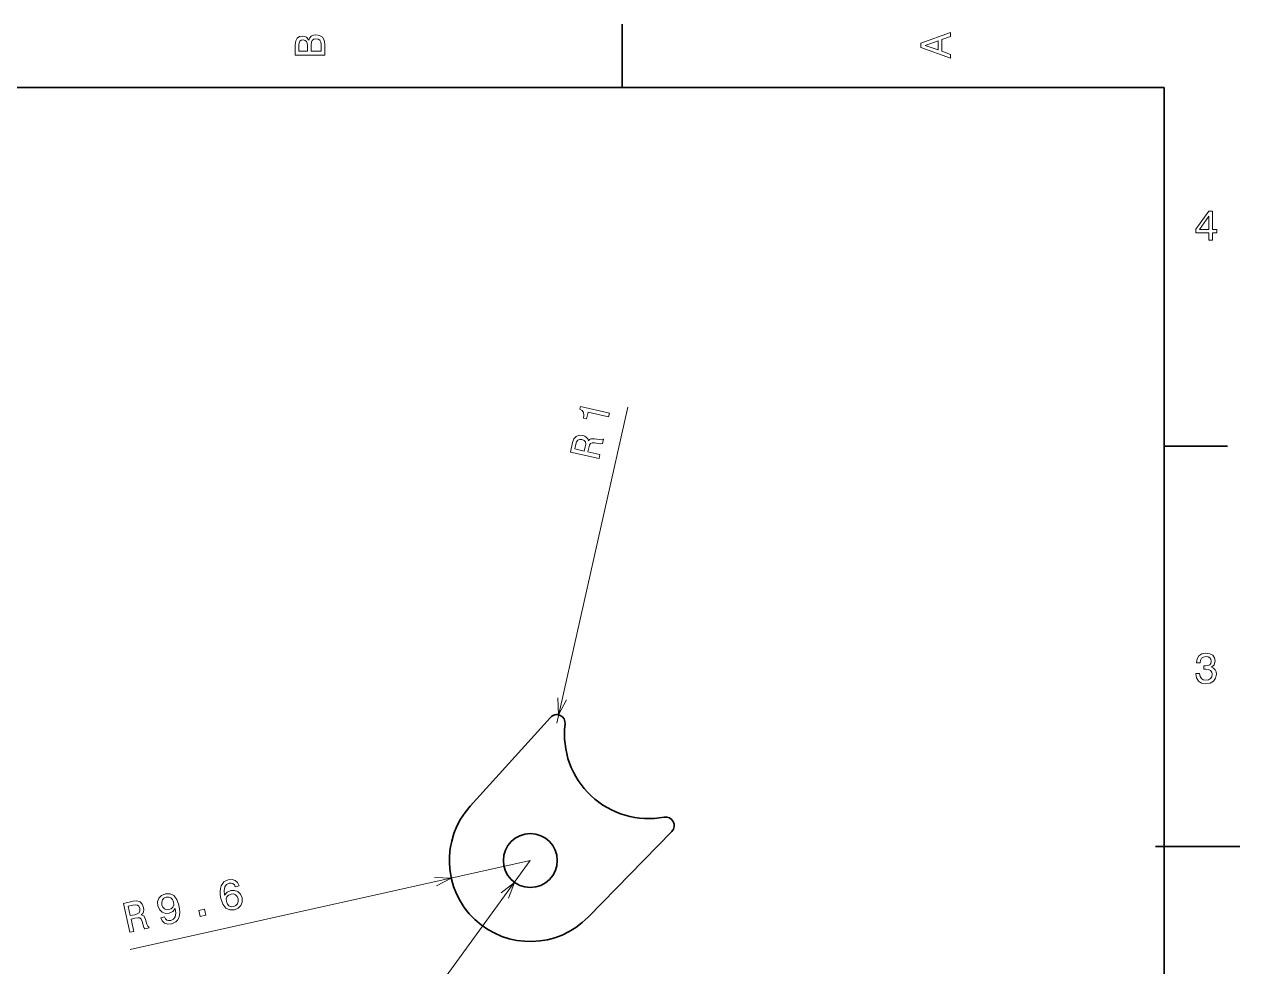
# Model space of a CAD drawing. Extents: x 0 to 296, y 0 to 210.
# Drawn here: x 151.8 to 295.9, y 95.8 to 207.5 of the extents above; entities that cross this region are included whole.
import ezdxf

# ---------------------------------------------------------------- set-up
doc = ezdxf.new("R2010")
doc.units = 0

msp = doc.modelspace()

# ---------------------------------------------------------------- linework, layer by layer
at = {"color": 7, "lineweight": 35, "ltscale": 0.1875}
for p, q in [((222.699997, 200), (222.699997, 207.5)), ((287, 157.5), (294.5, 157.5))]:
    msp.add_line(p, q, dxfattribs=at)
at = {"color": 7, "lineweight": 35}
for p, q in [((287, 200), (10, 200)), ((287, 10), (287, 200))]:
    msp.add_line(p, q, dxfattribs=at)
at = {"color": 7, "lineweight": 13}
for p, q in [((214.941055, 124.655037), (223.394684, 162.091736)), ((211.814133, 108.352463), (164.371841, 97.817039)), ((211.814133, 108.352463), (184.19104, 70.415001))]:
    msp.add_line(p, q, dxfattribs=at)
at = {"color": 7, "lineweight": 35, "ltscale": 0.354957}
for p, q in [((204.686829, 114.78376), (214.198639, 125.324959)), ((218.686676, 101.649628), (228.600098, 111.814056))]:
    msp.add_line(p, q, dxfattribs=at)
at = {"color": 7, "lineweight": 35, "ltscale": 0.25}
msp.add_line((285.941101, 110), (295.941101, 110), dxfattribs=at)
at = {"color": 7, "lineweight": 13}
for points in [[(185.542007, 205.630417), (185.249496, 205.983429), (185.052811, 206.074219), (184.81073, 206.104477), (184.432495, 206.03891), (184.160156, 205.842224), (183.993729, 205.524506), (183.933212, 205.080704), (183.933212, 203.835022), (187.433212, 203.835022), (187.433212, 205.151306), (187.36261, 205.620331), (187.155838, 205.968307), (186.828018, 206.185165), (186.384216, 206.260818), (186.08667, 206.215424), (185.839554, 206.094391), (185.65799, 205.897705)], [(261.633209, 203.466858), (261.633209, 203.930847), (260.604401, 204.298996), (260.604401, 205.695969), (261.633209, 206.064133), (261.633209, 206.538193), (258.128174, 205.257217), (258.128174, 204.742798)], [(185.385666, 204.984879), (185.385666, 204.298996), (184.351807, 204.298996), (184.351807, 205.025223), (184.382065, 205.297562), (184.472839, 205.489197), (184.629181, 205.605194), (184.86116, 205.645538), (185.093155, 205.600143), (185.254532, 205.479111), (185.355408, 205.272339)], [(187.014618, 205.095825), (187.014618, 204.298996), (185.809296, 204.298996), (185.809296, 205.050446), (185.844589, 205.368164), (185.9505, 205.595108), (186.132065, 205.731277), (186.394302, 205.776657), (186.671692, 205.731277), (186.863327, 205.605194), (186.979324, 205.393372)], [(260.17572, 204.460388), (258.632477, 205), (260.17572, 205.539627)], [(292.277374, 181.916794), (292.731262, 181.916794), (292.731262, 182.784225), (293.23056, 182.784225), (293.23056, 183.187683), (292.731262, 183.187683), (292.731262, 185.341141), (292.272339, 185.341141), (290.739197, 183.228027), (290.739197, 182.784225), (292.277374, 182.784225)], [(291.162842, 183.187683), (292.277374, 184.756134), (292.277374, 183.187683)], [(221.089447, 160.962982), (221.190521, 161.410645), (217.751892, 162.187134), (217.676361, 161.8526), (217.956436, 161.696304), (218.118149, 161.473663), (218.17511, 161.176422), (218.130035, 160.793671), (218.479309, 160.714798), (218.659271, 161.511749)], [(219.972717, 156.017609), (220.076035, 156.475113), (218.634659, 156.800598), (218.740189, 157.267929), (218.832703, 157.608948), (218.950455, 157.80986), (219.13945, 157.891266), (219.440796, 157.874908), (219.889099, 157.79953), (220.186005, 157.763519), (220.371521, 157.783661), (220.488159, 158.300201), (220.394684, 158.321304), (220.2314, 158.239258), (219.966705, 158.257675), (219.407959, 158.347656), (218.980759, 158.356232), (218.827316, 158.271957), (218.693848, 158.115967), (218.615295, 158.340515), (218.474228, 158.517136), (218.277771, 158.654572), (218.023712, 158.74295), (217.594925, 158.767395), (217.24057, 158.640594), (216.980331, 158.358139), (216.816406, 157.92984), (216.558685, 156.788544)], [(217.205658, 157.707504), (217.302948, 158.000931), (217.444168, 158.191345), (217.646347, 158.285294), (217.92691, 158.268478), (218.201126, 158.154846), (218.343307, 157.983154), (218.380753, 157.736862), (218.335373, 157.421387), (218.216507, 156.89502), (217.080139, 157.151627)], [(290.729126, 130.51622), (290.729126, 130.480911), (290.809814, 129.996765), (291.046844, 129.633652), (291.420044, 129.401657), (291.914276, 129.315933), (292.438782, 129.401657), (292.832153, 129.623566), (293.08429, 129.976593), (293.175079, 130.430481), (293.134735, 130.728027), (293.023773, 130.970108), (292.842224, 131.156708), (292.600159, 131.292877), (292.927948, 131.565216), (293.043945, 131.998932), (292.968292, 132.392303), (292.751434, 132.68985), (292.398407, 132.87645), (291.914276, 132.942017), (291.460388, 132.861313), (291.112396, 132.63942), (290.885468, 132.286392), (290.809814, 131.817368), (290.809814, 131.782074), (291.258636, 131.782074), (291.299011, 132.104828), (291.430115, 132.336823), (291.641937, 132.478027), (291.939484, 132.528473), (292.201721, 132.488113), (292.393372, 132.382217), (292.509369, 132.210739), (292.554749, 131.97876), (292.509369, 131.731628), (292.388336, 131.565216), (292.176514, 131.46434), (291.889069, 131.434082), (291.692383, 131.439133), (291.692383, 131.04071), (291.939484, 131.050797), (292.257202, 131.005417), (292.494232, 130.884369), (292.635468, 130.687683), (292.685883, 130.430481), (292.630402, 130.13797), (292.484161, 129.921112), (292.252167, 129.784943), (291.944519, 129.739563), (291.626801, 129.789993), (291.394806, 129.941284), (291.248566, 130.183365), (291.193085, 130.51622)], [(177.28186, 105.351868), (177.099762, 105.729881), (176.817535, 105.977173), (176.441208, 106.089912), (175.993744, 106.057709), (175.710922, 105.95874), (175.480606, 105.809433), (175.292953, 105.60762), (175.153976, 105.349442), (175.066406, 105.045868), (175.031342, 104.691956), (175.048798, 104.287704), (175.126404, 103.845154), (175.360428, 103.163544), (175.714279, 102.710014), (176.171005, 102.491142), (176.725677, 102.505829), (177.183563, 102.7005), (177.49649, 103.012802), (177.651917, 103.429604), (177.632828, 103.91098), (177.445267, 104.360107), (177.138992, 104.669212), (176.739136, 104.818062), (176.288391, 104.800621), (175.84256, 104.598297), (175.555313, 104.240036), (175.508911, 104.798004), (175.580078, 105.221924), (175.769928, 105.506897), (176.087219, 105.660011), (176.342133, 105.675293), (176.552185, 105.613449), (176.713531, 105.468468), (176.828918, 105.251282)], [(167.990585, 101.557938), (168.150803, 101.185394), (168.429199, 100.932083), (168.805527, 100.819344), (169.263931, 100.848816), (169.546753, 100.947784), (169.78801, 101.094345), (169.975662, 101.296173), (170.114655, 101.554337), (170.202209, 101.857925), (170.236176, 102.216759), (170.214905, 102.61499), (170.141129, 103.063553), (169.903275, 103.739151), (169.549423, 104.192673), (169.097626, 104.412643), (168.546768, 104.403969), (168.083969, 104.208206), (167.772125, 103.890984), (167.616714, 103.474182), (167.639618, 102.998825), (167.823349, 102.543678), (168.134552, 102.235664), (168.52948, 102.085724), (168.984039, 102.109177), (169.426056, 102.305496), (169.712204, 102.668671), (169.754791, 102.104691), (169.683624, 101.680763), (169.493759, 101.395798), (169.180298, 101.248695), (168.916626, 101.226303), (168.705505, 101.293076), (168.544144, 101.438057), (168.443527, 101.658516)], [(168.116089, 103.109795), (168.097534, 103.425972), (168.181808, 103.69783), (168.364532, 103.89856), (168.633148, 104.01503), (168.935638, 104.025375), (169.191086, 103.921959), (169.381409, 103.716248), (169.503357, 103.423035), (169.518082, 103.100838), (169.43161, 102.838829), (169.236847, 102.645767), (168.947464, 102.529839), (168.665741, 102.518936), (168.422333, 102.6147), (168.234192, 102.810562)], [(177.156372, 103.800003), (177.171082, 103.477814), (177.085724, 103.210876), (176.899155, 103.004135), (176.634384, 102.893677), (176.332977, 102.878403), (176.07753, 102.981827), (175.882278, 103.18644), (175.769089, 103.486771), (175.750534, 103.802948), (175.837006, 104.064957), (176.03067, 104.262947), (176.323898, 104.384888), (176.601776, 104.389771), (176.845184, 104.294006), (177.034424, 104.093224)], [(164.322296, 99.854752), (164.780151, 99.956436), (164.459824, 101.398956), (164.927536, 101.502823), (165.275452, 101.564583), (165.50737, 101.543762), (165.661621, 101.407532), (165.775345, 101.127991), (165.898361, 100.690361), (165.992401, 100.406448), (166.089752, 100.247253), (166.606705, 100.362053), (166.585922, 100.455597), (166.442078, 100.568298), (166.34584, 100.815567), (166.188934, 101.359322), (166.014496, 101.749367), (165.872833, 101.852226), (165.674805, 101.90641), (165.844421, 102.073227), (165.944, 102.276154), (165.984512, 102.512459), (165.956116, 102.779953), (165.795349, 103.1782), (165.529541, 103.444641), (165.163055, 103.559563), (164.70575, 103.525169), (163.563538, 103.271523)], [(164.67067, 103.078262), (164.977539, 103.115417), (165.210022, 103.068886), (165.38121, 102.926086), (165.485657, 102.665146), (165.499832, 102.368668), (165.405182, 102.166824), (165.19838, 102.027916), (164.893677, 101.934418), (164.366882, 101.817436), (164.114334, 102.95472)], [(172.667694, 101.708008), (173.347107, 101.858879), (173.184204, 102.592453), (172.504791, 102.441574)]]:
    msp.add_lwpolyline(points, close=True, dxfattribs=at)
for points in [[(215.081924, 127.628899), (215.161331, 125.630478), (216.091766, 127.400864)], [(200.668732, 105.347183), (202.442429, 106.271309), (200.444305, 106.357834)], [(209.211884, 103.899139), (209.930542, 105.765556), (208.374954, 104.508522)]]:
    msp.add_lwpolyline(points, dxfattribs=at)
at = {"color": 7, "lineweight": 35}
msp.add_circle((211.814133, 108.352463), 3.2, dxfattribs=at)
for centre, radius, start, end in [((214.941055, 124.655037), 1, 353.052462, 137.938635), ((225.860291, 123.324471), 10, 173.05246, 280.602418), ((211.814133, 108.352463), 9.6, 137.938635, 315.716253), ((227.884216, 112.512268), 1, 315.716253, 100.602416)]:
    msp.add_arc(centre, radius, start, end, dxfattribs=at)

doc.saveas('drawing.dxf')
